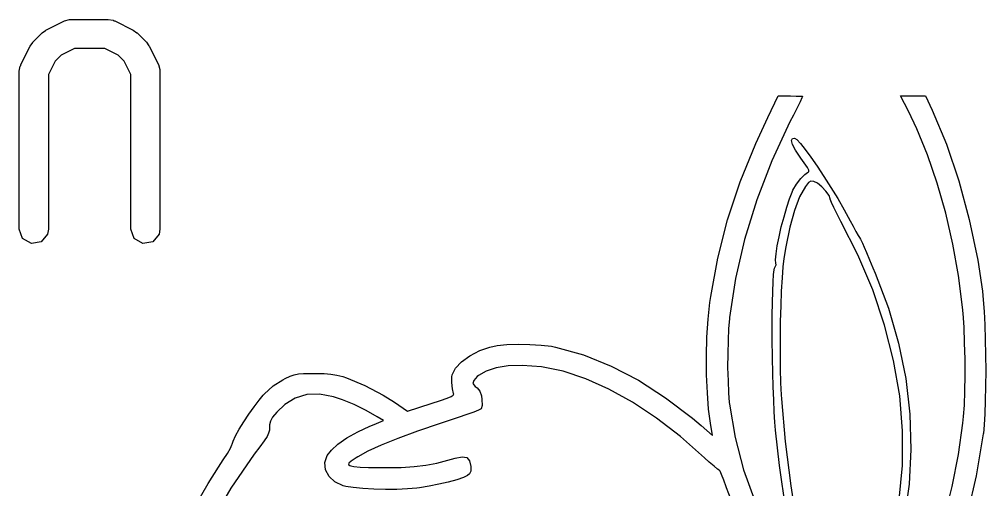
# Model space of a CAD drawing. Extents: x 83.3 to 116.7, y -117 to -83.4.
# Drawn here: x 106.052 to 111.007, y -85.882 to -83.473 of the extents above; entities that cross this region are included whole.
import ezdxf

# ---------------------------------------------------------------- set-up
doc = ezdxf.new("R2010")
doc.units = 0
doc.layers.add('BLACK', color=7, linetype='CONTINUOUS')

msp = doc.modelspace()

# ---------------------------------------------------------------- linework, layer by layer
at = {"layer": 'BLACK', "linetype": 'CONTINUOUS'}
for p, q in [((106.188, -83.5282), (106.284, -83.4805)), ((106.284, -83.4805), (106.309, -83.4731)), ((106.309, -83.4731), (106.313, -83.4742)), ((106.313, -83.4742), (106.317, -83.4726)), ((106.317, -83.4726), (106.508, -83.4726)), ((106.508, -83.4726), (106.533, -83.4771)), ((106.533, -83.4771), (106.537, -83.48)), ((106.537, -83.48), (106.541, -83.4805)), ((106.541, -83.4805), (106.636, -83.5282)), ((106.169, -83.5422), (106.187, -83.5293)), ((106.187, -83.5293), (106.188, -83.5282)), ((106.636, -83.5282), (106.654, -83.5415)), ((106.121, -83.5898), (106.169, -83.5422)), ((106.121, -83.5913), (106.121, -83.5898)), ((106.654, -83.5415), (106.656, -83.5422)), ((106.656, -83.5422), (106.704, -83.5898)), ((106.704, -83.5898), (106.716, -83.6082)), ((106.06, -83.7046), (106.107, -83.6093)), ((106.107, -83.6093), (106.121, -83.5913)), ((106.335, -83.6226), (106.266, -83.6569)), ((106.49, -83.6226), (106.335, -83.6226)), ((106.558, -83.6569), (106.49, -83.6226)), ((106.716, -83.6082), (106.718, -83.6093)), ((106.718, -83.6093), (106.765, -83.7046)), ((106.236, -83.6873), (106.202, -83.7558)), ((106.266, -83.6569), (106.236, -83.6873)), ((106.589, -83.6873), (106.558, -83.6569)), ((106.623, -83.7558), (106.589, -83.6873)), ((106.052, -83.7381), (106.056, -83.7124)), ((106.052, -84.5476), (106.052, -83.7381)), ((106.056, -83.7124), (106.059, -83.709)), ((106.059, -83.709), (106.06, -83.7046)), ((106.765, -83.7046), (106.773, -83.7295)), ((106.773, -83.7295), (106.772, -83.7339)), ((106.772, -83.7339), (106.773, -83.7381)), ((106.773, -83.7381), (106.773, -84.5476)), ((106.202, -83.7558), (106.202, -84.5476)), ((106.623, -84.5476), (106.623, -83.7558)), ((109.89, -83.9754), (109.943, -83.865)), ((109.943, -83.865), (110.006, -83.865)), ((110.006, -83.865), (110.036, -83.8653)), ((110.036, -83.8653), (110.058, -83.8659)), ((110.065, -83.8748), (110.055, -83.895)), ((110.058, -83.8659), (110.068, -83.8669)), ((110.068, -83.8671), (110.065, -83.8748)), ((110.068, -83.8669), (110.068, -83.8671)), ((110.611, -83.9436), (110.571, -83.865)), ((110.571, -83.865), (110.699, -83.865)), ((110.699, -83.865), (110.733, -83.9379)), ((110.04, -83.9252), (110.021, -83.9629)), ((110.055, -83.895), (110.04, -83.9252)), ((109.828, -84.1084), (109.89, -83.9754)), ((110.021, -83.9629), (110.003, -83.9983)), ((110.654, -84.0335), (110.611, -83.9436)), ((110.733, -83.9379), (110.806, -84.1125)), ((110.003, -83.9983), (109.911, -84.1971)), ((110.709, -84.1672), (110.654, -84.0335)), ((110.011, -84.0936), (110.016, -84.0836)), ((110.016, -84.0836), (110.026, -84.0817)), ((110.026, -84.0817), (110.038, -84.0886)), ((109.749, -84.3053), (109.828, -84.1084)), ((110.016, -84.113), (110.011, -84.0936)), ((110.032, -84.1425), (110.016, -84.113)), ((110.038, -84.0886), (110.057, -84.1083)), ((110.057, -84.1083), (110.082, -84.1388)), ((110.806, -84.1125), (110.87, -84.2996)), ((110.06, -84.1832), (110.032, -84.1425)), ((110.077, -84.2083), (110.06, -84.1832)), ((110.082, -84.1388), (110.111, -84.1784)), ((110.111, -84.1784), (110.143, -84.2252)), ((110.758, -84.312), (110.709, -84.1672)), ((109.911, -84.1971), (109.834, -84.398)), ((110.093, -84.2315), (110.077, -84.2083)), ((110.1, -84.2458), (110.093, -84.2315)), ((110.143, -84.2252), (110.178, -84.2774)), ((110.059, -84.2884), (110.08, -84.2672)), ((110.08, -84.2672), (110.094, -84.2579)), ((110.094, -84.2579), (110.1, -84.2538)), ((110.1, -84.2538), (110.1, -84.2458)), ((110.178, -84.2774), (110.213, -84.3333)), ((109.684, -84.5004), (109.749, -84.3053)), ((110.019, -84.3474), (110.037, -84.3167)), ((110.037, -84.3167), (110.059, -84.2884)), ((110.083, -84.3291), (110.053, -84.382)), ((110.098, -84.309), (110.083, -84.3282)), ((110.083, -84.3282), (110.083, -84.3291)), ((110.111, -84.3015), (110.098, -84.309)), ((110.126, -84.3026), (110.111, -84.3015)), ((110.145, -84.3125), (110.126, -84.3026)), ((110.126, -84.3026), (110.126, -84.3026)), ((110.167, -84.331), (110.145, -84.3125)), ((110.188, -84.3535), (110.167, -84.331)), ((110.213, -84.3333), (110.249, -84.391)), ((110.802, -84.4653), (110.758, -84.312)), ((110.87, -84.2996), (110.923, -84.4979)), ((110.001, -84.3924), (110.014, -84.3581)), ((110.014, -84.3581), (110.019, -84.3474)), ((110.053, -84.382), (110.027, -84.4512)), ((110.204, -84.3755), (110.188, -84.3535)), ((110.21, -84.3925), (110.204, -84.3755)), ((109.834, -84.398), (109.771, -84.5996)), ((109.987, -84.4354), (110.001, -84.3924)), ((110.21, -84.3943), (110.21, -84.3925)), ((110.216, -84.4101), (110.21, -84.3943)), ((110.228, -84.4365), (110.216, -84.4101)), ((110.249, -84.391), (110.282, -84.4486)), ((109.973, -84.484), (109.987, -84.4354)), ((110.027, -84.4512), (110.003, -84.5364)), ((110.245, -84.4701), (110.228, -84.4365)), ((110.265, -84.5078), (110.245, -84.4701)), ((110.282, -84.4486), (110.313, -84.5045)), ((110.838, -84.624), (110.802, -84.4653)), ((109.634, -84.6954), (109.684, -84.5004)), ((109.959, -84.5352), (109.973, -84.484)), ((110.352, -84.6791), (110.265, -84.5078)), ((110.313, -84.5045), (110.328, -84.5316)), ((110.328, -84.5316), (110.342, -84.5586)), ((110.923, -84.4979), (110.966, -84.7061)), ((106.069, -84.5958), (106.052, -84.5476)), ((106.197, -84.5733), (106.164, -84.6126)), ((106.202, -84.5476), (106.197, -84.5733)), ((106.641, -84.5958), (106.623, -84.5476)), ((106.769, -84.5733), (106.736, -84.6126)), ((106.773, -84.5476), (106.769, -84.5733)), ((109.948, -84.5859), (109.959, -84.5352)), ((110.003, -84.5364), (109.982, -84.6373)), ((110.342, -84.5586), (110.354, -84.5793)), ((110.354, -84.5793), (110.36, -84.5896)), ((106.114, -84.6215), (106.069, -84.5958)), ((106.164, -84.6126), (106.114, -84.6215)), ((106.685, -84.6215), (106.641, -84.5958)), ((106.736, -84.6126), (106.685, -84.6215)), ((109.771, -84.5996), (109.725, -84.8007)), ((109.938, -84.633), (109.948, -84.5859)), ((110.36, -84.5896), (110.36, -84.59)), ((110.36, -84.59), (110.366, -84.5994)), ((110.366, -84.5994), (110.375, -84.6194)), ((110.375, -84.6194), (110.384, -84.64)), ((110.868, -84.7853), (110.838, -84.624)), ((109.929, -84.7042), (109.932, -84.6734)), ((109.932, -84.6734), (109.938, -84.633)), ((109.982, -84.6373), (109.972, -84.6983)), ((110.428, -84.8588), (110.352, -84.6791)), ((110.384, -84.64), (110.396, -84.6673)), ((110.396, -84.6673), (110.412, -84.7043)), ((109.597, -84.8924), (109.634, -84.6954)), ((109.931, -84.7221), (109.929, -84.7042)), ((109.932, -84.7306), (109.931, -84.7221)), ((109.972, -84.6983), (109.967, -84.7409)), ((110.412, -84.7043), (110.429, -84.7455)), ((110.966, -84.7061), (110.991, -84.865)), ((109.917, -84.8173), (109.919, -84.7798)), ((109.919, -84.7798), (109.922, -84.7553)), ((109.922, -84.7553), (109.925, -84.7465)), ((109.925, -84.7465), (109.932, -84.7306)), ((109.967, -84.7409), (109.963, -84.7972)), ((110.429, -84.7455), (110.441, -84.7733)), ((110.441, -84.7733), (110.508, -84.9516)), ((109.725, -84.8007), (109.694, -85)), ((109.915, -84.866), (109.917, -84.8173)), ((109.963, -84.7972), (109.959, -84.8644)), ((110.889, -84.9463), (110.868, -84.7853)), ((109.914, -84.9239), (109.915, -84.866)), ((109.959, -84.8644), (109.956, -84.9396)), ((110.489, -85.0397), (110.428, -84.8588)), ((110.991, -84.865), (110.995, -84.9102)), ((109.584, -85.0083), (109.593, -84.9235)), ((109.593, -84.9235), (109.597, -84.8924)), ((109.913, -84.989), (109.914, -84.9239)), ((110.995, -84.9102), (110.999, -84.9685)), ((109.956, -84.9396), (109.954, -85.0199)), ((110.508, -84.9516), (110.56, -85.1319)), ((110.892, -84.9795), (110.889, -84.9463)), ((110.999, -84.9685), (111.002, -85.0368)), ((109.578, -85.1009), (109.584, -85.0083)), ((109.693, -85.0067), (109.689, -85.0568)), ((109.694, -85), (109.693, -85.0067)), ((109.913, -85.0594), (109.913, -84.989)), ((109.954, -85.0199), (109.953, -85.1023)), ((110.896, -85.0502), (110.892, -84.9795)), ((109.689, -85.0568), (109.686, -85.1181)), ((109.913, -85.1331), (109.913, -85.0594)), ((110.535, -85.221), (110.489, -85.0397)), ((110.899, -85.1295), (110.896, -85.0502)), ((111.002, -85.0368), (111.005, -85.1123)), ((109.576, -85.1974), (109.578, -85.1009)), ((109.686, -85.1181), (109.685, -85.186)), ((109.953, -85.1023), (109.953, -85.184)), ((111.005, -85.1123), (111.006, -85.192)), ((108.362, -85.1965), (108.414, -85.1697)), ((108.414, -85.1697), (108.465, -85.1514)), ((108.465, -85.1514), (108.502, -85.1436)), ((108.502, -85.1436), (108.552, -85.1387)), ((108.552, -85.1387), (108.609, -85.1366)), ((108.609, -85.1366), (108.669, -85.1374)), ((108.669, -85.1374), (108.728, -85.141)), ((108.728, -85.141), (108.78, -85.1474)), ((108.78, -85.1474), (108.802, -85.1517)), ((108.802, -85.1517), (108.944, -85.1919)), ((109.914, -85.184), (109.913, -85.1331)), ((110.56, -85.1319), (110.597, -85.3132)), ((110.901, -85.2132), (110.899, -85.1295)), ((108.319, -85.2272), (108.362, -85.1965)), ((108.944, -85.1919), (109.086, -85.2487)), ((109.576, -85.2937), (109.576, -85.1974)), ((109.685, -85.186), (109.684, -85.2562)), ((109.914, -85.2082), (109.914, -85.184)), ((109.916, -85.2827), (109.914, -85.2082)), ((109.953, -85.184), (109.954, -85.2622)), ((110.566, -85.4018), (110.535, -85.221)), ((110.901, -85.2971), (110.901, -85.2132)), ((111.006, -85.192), (111.007, -85.2729)), ((108.272, -85.2939), (108.288, -85.2603)), ((108.288, -85.2603), (108.319, -85.2272)), ((108.445, -85.2746), (108.406, -85.2971)), ((108.497, -85.2581), (108.445, -85.2746)), ((108.559, -85.248), (108.497, -85.2581)), ((108.631, -85.245), (108.559, -85.248)), ((108.729, -85.2524), (108.631, -85.245)), ((108.841, -85.2753), (108.729, -85.2524)), ((108.957, -85.3134), (108.841, -85.2753)), ((109.086, -85.2487), (109.227, -85.3217)), ((109.684, -85.2562), (109.686, -85.324)), ((109.954, -85.2622), (109.955, -85.3339)), ((111.007, -85.2729), (111.006, -85.3522)), ((107.354, -85.3505), (107.403, -85.3192)), ((107.403, -85.3192), (107.415, -85.313)), ((107.415, -85.313), (107.441, -85.3012)), ((107.441, -85.3012), (107.462, -85.2934)), ((107.462, -85.2934), (107.483, -85.2889)), ((107.483, -85.2889), (107.509, -85.2868)), ((107.509, -85.2868), (107.545, -85.2863)), ((107.545, -85.2863), (107.568, -85.2863)), ((107.568, -85.2863), (107.615, -85.2872)), ((107.615, -85.2872), (107.65, -85.2896)), ((107.65, -85.2896), (107.68, -85.2946)), ((107.68, -85.2946), (107.71, -85.3028)), ((107.71, -85.3028), (107.729, -85.3093)), ((107.729, -85.3093), (107.824, -85.3479)), ((108.27, -85.3033), (108.272, -85.2939)), ((108.27, -85.3329), (108.27, -85.3033)), ((108.382, -85.3222), (108.378, -85.3376)), ((108.4, -85.3026), (108.382, -85.3222)), ((108.406, -85.2971), (108.4, -85.3026)), ((109.075, -85.3663), (108.957, -85.3134)), ((109.227, -85.3217), (109.366, -85.4109)), ((109.58, -85.3857), (109.576, -85.2937)), ((109.686, -85.324), (109.688, -85.3852)), ((109.917, -85.3546), (109.916, -85.2827)), ((110.597, -85.3132), (110.618, -85.4947)), ((110.9, -85.377), (110.901, -85.2971)), ((107.307, -85.3933), (107.354, -85.3505)), ((107.824, -85.3479), (107.918, -85.3979)), ((108.273, -85.365), (108.27, -85.3329)), ((108.279, -85.39), (108.273, -85.365)), ((108.378, -85.3376), (108.389, -85.353)), ((108.389, -85.353), (108.399, -85.361)), ((108.399, -85.361), (108.414, -85.3776)), ((109.196, -85.4336), (109.075, -85.3663)), ((109.92, -85.422), (109.917, -85.3546)), ((109.955, -85.3339), (109.958, -85.3961)), ((111.006, -85.3522), (111.005, -85.4268)), ((107.256, -85.4569), (107.281, -85.4233)), ((107.281, -85.4233), (107.303, -85.3971)), ((107.303, -85.3971), (107.307, -85.3933)), ((107.467, -85.4124), (107.413, -85.4455)), ((107.526, -85.3948), (107.467, -85.4124)), ((107.591, -85.3927), (107.526, -85.3948)), ((107.663, -85.4057), (107.591, -85.3927)), ((107.709, -85.4212), (107.663, -85.4057)), ((107.769, -85.4459), (107.709, -85.4212)), ((107.918, -85.3979), (107.975, -85.4343)), ((108.212, -85.4256), (108.245, -85.4135)), ((108.245, -85.4135), (108.266, -85.4044)), ((108.266, -85.4044), (108.277, -85.3972)), ((108.277, -85.3972), (108.28, -85.3911)), ((108.28, -85.3911), (108.279, -85.39)), ((108.414, -85.3776), (108.422, -85.4005)), ((108.422, -85.4005), (108.424, -85.42)), ((108.424, -85.42), (108.425, -85.4502)), ((109.366, -85.4109), (109.504, -85.516)), ((109.586, -85.4695), (109.58, -85.3857)), ((109.688, -85.3852), (109.692, -85.4352)), ((109.922, -85.4829), (109.92, -85.422)), ((109.958, -85.3961), (109.96, -85.417)), ((109.96, -85.417), (109.979, -85.6346)), ((110.581, -85.5811), (110.566, -85.4018)), ((110.898, -85.4486), (110.9, -85.377)), ((107.229, -85.495), (107.256, -85.4569)), ((107.413, -85.4455), (107.372, -85.4855)), ((107.83, -85.476), (107.769, -85.4459)), ((107.975, -85.4343), (108.043, -85.4799)), ((108.043, -85.4799), (108.164, -85.4412)), ((108.164, -85.4412), (108.212, -85.4256)), ((108.417, -85.4701), (108.406, -85.475)), ((108.42, -85.4672), (108.417, -85.4701)), ((108.425, -85.4502), (108.42, -85.4672)), ((109.319, -85.5149), (109.196, -85.4336)), ((109.596, -85.5409), (109.586, -85.4695)), ((109.692, -85.4352), (109.693, -85.4442)), ((109.693, -85.4442), (109.722, -85.6153)), ((110.893, -85.5079), (110.898, -85.4486)), ((111.005, -85.4268), (111.003, -85.4939)), ((107.203, -85.5346), (107.229, -85.495)), ((107.351, -85.5109), (107.34, -85.5308)), ((107.372, -85.4855), (107.351, -85.5109)), ((107.887, -85.5087), (107.83, -85.476)), ((107.919, -85.5283), (107.887, -85.5087)), ((108.302, -85.5122), (108.251, -85.5294)), ((108.346, -85.4969), (108.302, -85.5122)), ((108.382, -85.4842), (108.346, -85.4969)), ((108.406, -85.475), (108.382, -85.4842)), ((109.442, -85.61), (109.319, -85.5149)), ((109.504, -85.516), (109.548, -85.5532)), ((109.926, -85.5354), (109.922, -85.4829)), ((110.618, -85.4947), (110.624, -85.6753)), ((110.89, -85.5404), (110.893, -85.5079)), ((111.003, -85.4939), (111, -85.5505)), ((107.161, -85.6063), (107.18, -85.5726)), ((107.18, -85.5726), (107.203, -85.5346)), ((107.335, -85.5623), (107.334, -85.5772)), ((107.34, -85.5308), (107.335, -85.5506)), ((107.335, -85.5506), (107.335, -85.5623)), ((107.787, -85.586), (107.849, -85.557)), ((107.849, -85.557), (107.871, -85.5477)), ((107.871, -85.5477), (107.919, -85.5283)), ((108.21, -85.5428), (108.093, -85.5823)), ((108.251, -85.5294), (108.21, -85.5428)), ((109.548, -85.5532), (109.607, -85.6042)), ((109.607, -85.6042), (109.596, -85.5409)), ((109.929, -85.5775), (109.926, -85.5354)), ((110.867, -85.7021), (110.89, -85.5404)), ((111, -85.5505), (110.996, -85.5936)), ((107.148, -85.6326), (107.161, -85.6063)), ((107.322, -85.6091), (107.308, -85.6315)), ((107.33, -85.5919), (107.322, -85.6091)), ((107.334, -85.5772), (107.33, -85.5919)), ((107.686, -85.6487), (107.732, -85.6171)), ((107.732, -85.6171), (107.787, -85.586)), ((107.992, -85.6192), (107.908, -85.6535)), ((108.093, -85.5823), (107.992, -85.6192)), ((109.565, -85.7183), (109.442, -85.61)), ((109.722, -85.6153), (109.766, -85.7803)), ((109.95, -85.7574), (109.929, -85.5775)), ((110.58, -85.758), (110.581, -85.5811)), ((110.995, -85.5966), (110.959, -85.8106)), ((110.996, -85.5936), (110.995, -85.5966)), ((107.119, -85.6962), (107.134, -85.6695)), ((107.134, -85.6695), (107.142, -85.6524)), ((107.142, -85.6524), (107.143, -85.6485)), ((107.143, -85.6485), (107.148, -85.6326)), ((107.286, -85.6618), (107.257, -85.7006)), ((107.308, -85.6315), (107.286, -85.6618)), ((107.652, -85.6792), (107.686, -85.6487)), ((107.908, -85.6535), (107.839, -85.6851)), ((109.979, -85.6346), (110.008, -85.8622)), ((107.098, -85.7298), (107.119, -85.6962)), ((107.257, -85.7006), (107.137, -85.8736)), ((107.619, -85.7433), (107.631, -85.7069)), ((107.631, -85.7069), (107.652, -85.6792)), ((107.779, -85.7196), (107.754, -85.7362)), ((107.787, -85.7141), (107.779, -85.7196)), ((107.839, -85.6851), (107.787, -85.7141)), ((108.25, -85.7314), (108.286, -85.7204)), ((108.286, -85.7204), (108.322, -85.713)), ((108.322, -85.713), (108.346, -85.7177)), ((108.346, -85.7177), (108.361, -85.735)), ((109.59, -85.7403), (109.565, -85.7183)), ((110.624, -85.6753), (110.615, -85.8541)), ((110.835, -85.8648), (110.867, -85.7021)), ((107.02, -85.8496), (107.074, -85.7673)), ((107.074, -85.7673), (107.098, -85.7298)), ((107.622, -85.7804), (107.619, -85.7433)), ((107.742, -85.7463), (107.74, -85.7525)), ((107.74, -85.7525), (107.747, -85.7574)), ((107.754, -85.7362), (107.742, -85.7463)), ((107.747, -85.7574), (107.752, -85.7599)), ((107.752, -85.7599), (107.768, -85.7632)), ((107.768, -85.7632), (107.799, -85.7658)), ((107.799, -85.7658), (107.843, -85.7677)), ((107.843, -85.7677), (107.897, -85.7686)), ((107.897, -85.7686), (107.931, -85.7687)), ((107.931, -85.7687), (108.01, -85.7676)), ((108.01, -85.7676), (108.077, -85.7638)), ((108.077, -85.7638), (108.136, -85.757)), ((108.136, -85.757), (108.192, -85.7464)), ((108.192, -85.7464), (108.25, -85.7314)), ((108.361, -85.735), (108.367, -85.7626)), ((108.367, -85.7626), (108.367, -85.7869)), ((109.614, -85.7617), (109.59, -85.7403)), ((109.632, -85.7763), (109.614, -85.7617)), ((109.982, -85.9837), (109.95, -85.7574)), ((110.563, -85.9317), (110.58, -85.758)), ((107.64, -85.8139), (107.622, -85.7804)), ((107.67, -85.8418), (107.64, -85.8139)), ((108.329, -85.8199), (108.295, -85.8313)), ((108.35, -85.81), (108.329, -85.8199)), ((108.36, -85.8014), (108.35, -85.81)), ((108.367, -85.7869), (108.36, -85.8014)), ((109.641, -85.7817), (109.632, -85.7763)), ((109.645, -85.7866), (109.641, -85.7817)), ((109.653, -85.8045), (109.645, -85.7866)), ((109.664, -85.8324), (109.653, -85.8045)), ((109.766, -85.7803), (109.824, -85.9383)), ((110.959, -85.8106), (110.911, -86.0141)), ((106.925, -86.0148), (107.02, -85.8496)), ((107.713, -85.8617), (107.67, -85.8418)), ((107.726, -85.8653), (107.713, -85.8617)), ((107.764, -85.8713), (107.726, -85.8653)), ((108.153, -85.8644), (108.104, -85.8722)), ((108.203, -85.8544), (108.153, -85.8644)), ((108.251, -85.8431), (108.203, -85.8544)), ((108.295, -85.8313), (108.251, -85.8431)), ((109.676, -85.8671), (109.664, -85.8324)), ((109.678, -85.8721), (109.676, -85.8671)), ((110.008, -85.8622), (110.044, -86.0959)), ((110.615, -85.8541), (110.59, -86.03)), ((110.795, -86.0231), (110.835, -85.8648)), ((107.137, -85.8736), (107.032, -86.0525)), ((107.813, -85.8759), (107.764, -85.8713)), ((107.869, -85.879), (107.813, -85.8759)), ((107.929, -85.8805), (107.869, -85.879)), ((107.988, -85.8802), (107.929, -85.8805)), ((108.043, -85.878), (107.988, -85.8802)), ((108.091, -85.8738), (108.043, -85.878)), ((108.104, -85.8722), (108.091, -85.8738)), ((109.702, -85.9338), (109.678, -85.8721))]:
    msp.add_line(p, q, dxfattribs=at)

doc.saveas('drawing.dxf')
